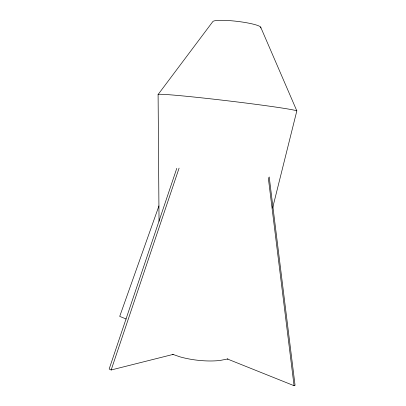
<?xml version="1.0" encoding="UTF-8"?>
<svg xmlns="http://www.w3.org/2000/svg" width="406" height="406" viewBox="0 0 406 406"><rect width="100%" height="100%" fill="white"/><g stroke="black" fill="none" stroke-linecap="round" stroke-linejoin="round"><path stroke-width="0.61" d="M272.599 208.08L296.832 110.874L260.652 27.08M176.783 168.358L109.168 369.018L111.163 369.983L179.082 168.13M158.924 205.954L119.704 316.396L126.17 318.994M159.04 221.285L158.096 94.517L212.749 21.685A24.243 3.385 6.8 0 1 239.175 21.609A24.243 3.385 6.8 0 1 260.632 27.968M172.981 354.448L172.575 354.276L179.863 356.813A38.641 12.419 6.8 0 0 220.057 360.457L227.979 358.914L227.522 359.046L294.061 385.7L295.066 385.324L269.208 176.975M111.163 369.983L173.032 354.433M268.264 177.564L294.061 385.7M158.096 94.517A69.964 1.964 6.8 0 1 224.477 100.429A69.964 1.964 6.8 0 1 296.832 110.874"/></g></svg>
